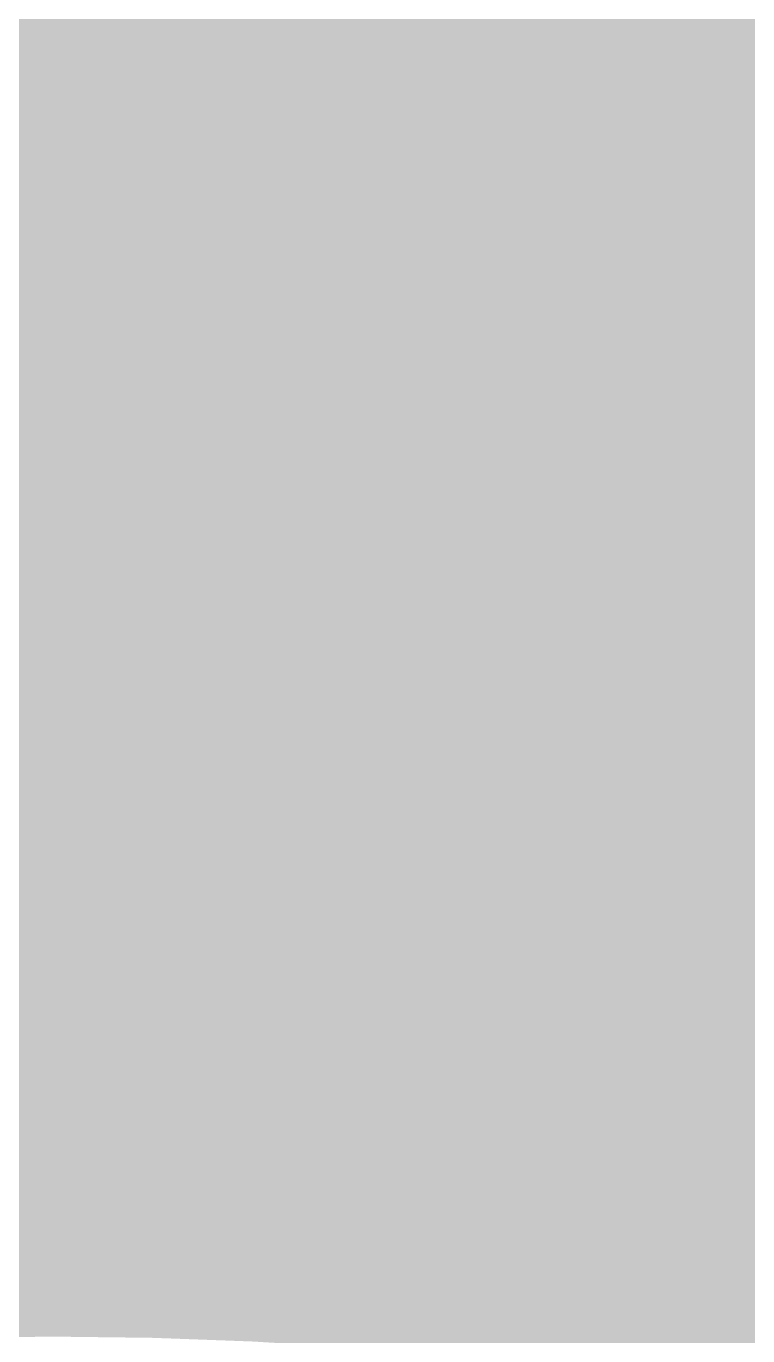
# Model space of a CAD drawing. Header units: inches. Extents: x -266 to 784, y -170 to 213.
# Drawn here: x -0.37 to 9.56, y 56.01 to 74.03 of the extents above; entities that cross this region are included whole.
import ezdxf

# ---------------------------------------------------------------- set-up
doc = ezdxf.new("R2010")
doc.units = ezdxf.units.IN
doc.header["$MEASUREMENT"] = 0

msp = doc.modelspace()

# ---------------------------------------------------------------- linework, layer by layer
at = {"color": 72, "true_color": 0x5dbc00}
msp.add_solid([(-1.816051, 73.977713), (-1.840592, 74.977411), (0, 74), (0, 75)], dxfattribs=at)
at = {"color": 72, "true_color": 0x62bc00}
msp.add_solid([(0, 74), (0, 75), (1.816051, 73.977713), (1.840592, 74.977411)], dxfattribs=at)
at = {"color": 72, "true_color": 0x66bc00}
msp.add_solid([(1.816051, 73.977713), (1.840592, 74.977411), (3.631008, 73.910864), (3.680076, 74.909659)], dxfattribs=at)
at = {"color": 72, "true_color": 0x6abc00}
msp.add_solid([(3.631008, 73.910864), (3.680076, 74.909659), (5.443778, 73.799494), (5.517342, 74.796784)], dxfattribs=at)
at = {"color": 72, "true_color": 0x6fbc00}
msp.add_solid([(5.443778, 73.799494), (5.517342, 74.796784), (7.253268, 73.64367), (7.351286, 74.638855)], dxfattribs=at)
at = {"color": 72, "true_color": 0x73bc00}
msp.add_solid([(7.253268, 73.64367), (7.351286, 74.638855), (9.05839, 73.443486), (9.180801, 74.435965)], dxfattribs=at)
at = {"color": 72, "true_color": 0x78bc00}
msp.add_solid([(9.05839, 73.443486), (9.180801, 74.435965), (10.858055, 73.199062), (11.004786, 74.188238)], dxfattribs=at)
at = {"color": 72, "true_color": 0x5bb700}
msp.add_solid([(-1.79151, 72.978014), (-1.816051, 73.977713), (0, 73), (0, 74)], dxfattribs=at)
at = {"color": 72, "true_color": 0x5fb700}
msp.add_solid([(0, 73), (0, 74), (1.79151, 72.978014), (1.816051, 73.977713)], dxfattribs=at)
at = {"color": 72, "true_color": 0x64b700}
msp.add_solid([(1.79151, 72.978014), (1.816051, 73.977713), (3.58194, 72.912068), (3.631008, 73.910864)], dxfattribs=at)
at = {"color": 72, "true_color": 0x68b700}
msp.add_solid([(3.58194, 72.912068), (3.631008, 73.910864), (5.370213, 72.802203), (5.443778, 73.799494)], dxfattribs=at)
at = {"color": 72, "true_color": 0x6cb700}
msp.add_solid([(5.370213, 72.802203), (5.443778, 73.799494), (7.155251, 72.648485), (7.253268, 73.64367)], dxfattribs=at)
at = {"color": 72, "true_color": 0x71b700}
msp.add_solid([(7.155251, 72.648485), (7.253268, 73.64367), (8.935979, 72.451006), (9.05839, 73.443486)], dxfattribs=at)
at = {"color": 72, "true_color": 0x75b700}
msp.add_solid([(8.935979, 72.451006), (9.05839, 73.443486), (10.711325, 72.209885), (10.858055, 73.199062)], dxfattribs=at)
at = {"color": 72, "true_color": 0x59b300}
msp.add_solid([(-1.766968, 71.978315), (-1.79151, 72.978014), (0, 72), (0, 73)], dxfattribs=at)
at = {"color": 72, "true_color": 0x5db300}
msp.add_solid([(0, 72), (0, 73), (1.766968, 71.978315), (1.79151, 72.978014)], dxfattribs=at)
at = {"color": 72, "true_color": 0x61b300}
msp.add_solid([(1.766968, 71.978315), (1.79151, 72.978014), (3.532873, 71.913273), (3.58194, 72.912068)], dxfattribs=at)
at = {"color": 72, "true_color": 0x66b300}
msp.add_solid([(3.532873, 71.913273), (3.58194, 72.912068), (5.296649, 71.804913), (5.370213, 72.802203)], dxfattribs=at)
at = {"color": 72, "true_color": 0x6ab300}
msp.add_solid([(5.296649, 71.804913), (5.370213, 72.802203), (7.057234, 71.6533), (7.155251, 72.648485)], dxfattribs=at)
at = {"color": 72, "true_color": 0x6eb300}
msp.add_solid([(7.057234, 71.6533), (7.155251, 72.648485), (8.813569, 71.458526), (8.935979, 72.451006)], dxfattribs=at)
at = {"color": 64, "true_color": 0x72b300}
msp.add_solid([(8.813569, 71.458526), (8.935979, 72.451006), (10.564594, 71.220709), (10.711325, 72.209885)], dxfattribs=at)
at = {"color": 74, "true_color": 0x57af00}
msp.add_solid([(-1.742427, 70.978616), (-1.766968, 71.978315), (0, 71), (0, 72)], dxfattribs=at)
at = {"color": 74, "true_color": 0x5baf00}
msp.add_solid([(0, 71), (0, 72), (1.742427, 70.978616), (1.766968, 71.978315)], dxfattribs=at)
at = {"color": 64, "true_color": 0x5faf00}
msp.add_solid([(1.742427, 70.978616), (1.766968, 71.978315), (3.483805, 70.914477), (3.532873, 71.913273)], dxfattribs=at)
at = {"color": 64, "true_color": 0x63af00}
msp.add_solid([(3.483805, 70.914477), (3.532873, 71.913273), (5.223084, 70.807622), (5.296649, 71.804913)], dxfattribs=at)
at = {"color": 64, "true_color": 0x67af00}
msp.add_solid([(5.223084, 70.807622), (5.296649, 71.804913), (6.959217, 70.658116), (7.057234, 71.6533)], dxfattribs=at)
at = {"color": 64, "true_color": 0x6baf00}
msp.add_solid([(6.959217, 70.658116), (7.057234, 71.6533), (8.691158, 70.466047), (8.813569, 71.458526)], dxfattribs=at)
at = {"color": 64, "true_color": 0x6faf00}
msp.add_solid([(8.691158, 70.466047), (8.813569, 71.458526), (10.417864, 70.231532), (10.564594, 71.220709)], dxfattribs=at)
at = {"color": 74, "true_color": 0x55ab00}
msp.add_solid([(-1.717886, 69.978917), (-1.742427, 70.978616), (0, 70), (0, 71)], dxfattribs=at)
at = {"color": 74, "true_color": 0x59ab00}
msp.add_solid([(0, 70), (0, 71), (1.717886, 69.978917), (1.742427, 70.978616)], dxfattribs=at)
at = {"color": 74, "true_color": 0x5dab00}
msp.add_solid([(1.717886, 69.978917), (1.742427, 70.978616), (3.434737, 69.915682), (3.483805, 70.914477)], dxfattribs=at)
at = {"color": 64, "true_color": 0x61ab00}
msp.add_solid([(3.434737, 69.915682), (3.483805, 70.914477), (5.149519, 69.810332), (5.223084, 70.807622)], dxfattribs=at)
at = {"color": 64, "true_color": 0x65ab00}
msp.add_solid([(5.149519, 69.810332), (5.223084, 70.807622), (6.8612, 69.662931), (6.959217, 70.658116)], dxfattribs=at)
at = {"color": 64, "true_color": 0x69ab00}
msp.add_solid([(6.8612, 69.662931), (6.959217, 70.658116), (8.568747, 69.473567), (8.691158, 70.466047)], dxfattribs=at)
at = {"color": 64, "true_color": 0x6dab00}
msp.add_solid([(8.568747, 69.473567), (8.691158, 70.466047), (10.271133, 69.242356), (10.417864, 70.231532)], dxfattribs=at)
at = {"color": 74, "true_color": 0x53a600}
msp.add_solid([(-1.693345, 68.979218), (-1.717886, 69.978917), (0, 69), (0, 70)], dxfattribs=at)
at = {"color": 74, "true_color": 0x56a600}
msp.add_solid([(0, 69), (0, 70), (1.693345, 68.979218), (1.717886, 69.978917)], dxfattribs=at)
at = {"color": 74, "true_color": 0x5aa600}
msp.add_solid([(1.693345, 68.979218), (1.717886, 69.978917), (3.38567, 68.916886), (3.434737, 69.915682)], dxfattribs=at)
at = {"color": 74, "true_color": 0x5ea600}
msp.add_solid([(3.38567, 68.916886), (3.434737, 69.915682), (5.075955, 68.813042), (5.149519, 69.810332)], dxfattribs=at)
at = {"color": 64, "true_color": 0x62a600}
msp.add_solid([(5.075955, 68.813042), (5.149519, 69.810332), (6.763183, 68.667746), (6.8612, 69.662931)], dxfattribs=at)
at = {"color": 64, "true_color": 0x66a600}
msp.add_solid([(6.763183, 68.667746), (6.8612, 69.662931), (8.446337, 68.481088), (8.568747, 69.473567)], dxfattribs=at)
at = {"color": 64, "true_color": 0x6aa600}
msp.add_solid([(8.446337, 68.481088), (8.568747, 69.473567), (10.124403, 68.253179), (10.271133, 69.242356)], dxfattribs=at)
at = {"color": 74, "true_color": 0x50a200}
msp.add_solid([(-1.668804, 67.97952), (-1.693345, 68.979218), (0, 68), (0, 69)], dxfattribs=at)
at = {"color": 74, "true_color": 0x54a200}
msp.add_solid([(0, 68), (0, 69), (1.668804, 67.97952), (1.693345, 68.979218)], dxfattribs=at)
at = {"color": 74, "true_color": 0x58a200}
msp.add_solid([(1.668804, 67.97952), (1.693345, 68.979218), (3.336602, 67.918091), (3.38567, 68.916886)], dxfattribs=at)
at = {"color": 74, "true_color": 0x5ca200}
msp.add_solid([(3.336602, 67.918091), (3.38567, 68.916886), (5.00239, 67.815751), (5.075955, 68.813042)], dxfattribs=at)
at = {"color": 64, "true_color": 0x60a200}
msp.add_solid([(5.00239, 67.815751), (5.075955, 68.813042), (6.665166, 67.672561), (6.763183, 68.667746)], dxfattribs=at)
at = {"color": 64, "true_color": 0x63a200}
msp.add_solid([(6.665166, 67.672561), (6.763183, 68.667746), (8.323926, 67.488608), (8.446337, 68.481088)], dxfattribs=at)
at = {"color": 64, "true_color": 0x67a200}
msp.add_solid([(8.323926, 67.488608), (8.446337, 68.481088), (9.977672, 67.264003), (10.124403, 68.253179)], dxfattribs=at)
at = {"color": 74, "true_color": 0x4e9e00}
msp.add_solid([(-1.644262, 66.979821), (-1.668804, 67.97952), (0, 67), (0, 68)], dxfattribs=at)
at = {"color": 74, "true_color": 0x529e00}
msp.add_solid([(0, 67), (0, 68), (1.644262, 66.979821), (1.668804, 67.97952)], dxfattribs=at)
at = {"color": 74, "true_color": 0x569e00}
msp.add_solid([(1.644262, 66.979821), (1.668804, 67.97952), (3.287534, 66.919296), (3.336602, 67.918091)], dxfattribs=at)
at = {"color": 74, "true_color": 0x599e00}
msp.add_solid([(3.287534, 66.919296), (3.336602, 67.918091), (4.928826, 66.818461), (5.00239, 67.815751)], dxfattribs=at)
at = {"color": 74, "true_color": 0x5d9e00}
msp.add_solid([(4.928826, 66.818461), (5.00239, 67.815751), (6.567148, 66.677377), (6.665166, 67.672561)], dxfattribs=at)
at = {"color": 64, "true_color": 0x619e00}
msp.add_solid([(6.567148, 66.677377), (6.665166, 67.672561), (8.201515, 66.496129), (8.323926, 67.488608)], dxfattribs=at)
at = {"color": 64, "true_color": 0x659e00}
msp.add_solid([(8.201515, 66.496129), (8.323926, 67.488608), (9.830942, 66.274826), (9.977672, 67.264003)], dxfattribs=at)
at = {"color": 74, "true_color": 0x4c9a00}
msp.add_solid([(-1.619721, 65.980122), (-1.644262, 66.979821), (0, 66), (0, 67)], dxfattribs=at)
at = {"color": 74, "true_color": 0x509a00}
msp.add_solid([(0, 66), (0, 67), (1.619721, 65.980122), (1.644262, 66.979821)], dxfattribs=at)
at = {"color": 74, "true_color": 0x539a00}
msp.add_solid([(1.619721, 65.980122), (1.644262, 66.979821), (3.238467, 65.9205), (3.287534, 66.919296)], dxfattribs=at)
at = {"color": 74, "true_color": 0x579a00}
msp.add_solid([(3.238467, 65.9205), (3.287534, 66.919296), (4.855261, 65.82117), (4.928826, 66.818461)], dxfattribs=at)
at = {"color": 74, "true_color": 0x5b9a00}
msp.add_solid([(4.855261, 65.82117), (4.928826, 66.818461), (6.469131, 65.682192), (6.567148, 66.677377)], dxfattribs=at)
at = {"color": 74, "true_color": 0x5e9a00}
msp.add_solid([(6.469131, 65.682192), (6.567148, 66.677377), (8.079105, 65.503649), (8.201515, 66.496129)], dxfattribs=at)
at = {"color": 64, "true_color": 0x629a00}
msp.add_solid([(8.079105, 65.503649), (8.201515, 66.496129), (9.684211, 65.28565), (9.830942, 66.274826)], dxfattribs=at)
at = {"color": 74, "true_color": 0x4a9500}
msp.add_solid([(-1.59518, 64.980423), (-1.619721, 65.980122), (0, 65), (0, 66)], dxfattribs=at)
at = {"color": 74, "true_color": 0x4e9500}
msp.add_solid([(0, 65), (0, 66), (1.59518, 64.980423), (1.619721, 65.980122)], dxfattribs=at)
at = {"color": 74, "true_color": 0x519500}
msp.add_solid([(1.59518, 64.980423), (1.619721, 65.980122), (3.189399, 64.921705), (3.238467, 65.9205)], dxfattribs=at)
at = {"color": 74, "true_color": 0x559500}
msp.add_solid([(3.189399, 64.921705), (3.238467, 65.9205), (4.781697, 64.82388), (4.855261, 65.82117)], dxfattribs=at)
at = {"color": 74, "true_color": 0x589500}
msp.add_solid([(4.781697, 64.82388), (4.855261, 65.82117), (6.371114, 64.687007), (6.469131, 65.682192)], dxfattribs=at)
at = {"color": 74, "true_color": 0x5c9500}
msp.add_solid([(6.371114, 64.687007), (6.469131, 65.682192), (7.956694, 64.51117), (8.079105, 65.503649)], dxfattribs=at)
at = {"color": 64, "true_color": 0x5f9500}
msp.add_solid([(7.956694, 64.51117), (8.079105, 65.503649), (9.537481, 64.296473), (9.684211, 65.28565)], dxfattribs=at)
at = {"color": 64, "true_color": 0x639500}
msp.add_solid([(9.537481, 64.296473), (9.684211, 65.28565), (11.112523, 64.043047), (11.283485, 65.028324)], dxfattribs=at)
at = {"color": 74, "true_color": 0x489100}
msp.add_solid([(-1.570639, 63.980724), (-1.59518, 64.980423), (0, 64), (0, 65)], dxfattribs=at)
at = {"color": 74, "true_color": 0x4b9100}
msp.add_solid([(0, 64), (0, 65), (1.570639, 63.980724), (1.59518, 64.980423)], dxfattribs=at)
at = {"color": 74, "true_color": 0x4f9100}
msp.add_solid([(1.570639, 63.980724), (1.59518, 64.980423), (3.140331, 63.922909), (3.189399, 64.921705)], dxfattribs=at)
at = {"color": 74, "true_color": 0x529100}
msp.add_solid([(3.140331, 63.922909), (3.189399, 64.921705), (4.708132, 63.826589), (4.781697, 64.82388)], dxfattribs=at)
at = {"color": 74, "true_color": 0x569100}
msp.add_solid([(4.708132, 63.826589), (4.781697, 64.82388), (6.273097, 63.691823), (6.371114, 64.687007)], dxfattribs=at)
at = {"color": 74, "true_color": 0x599100}
msp.add_solid([(6.273097, 63.691823), (6.371114, 64.687007), (7.834283, 63.51869), (7.956694, 64.51117)], dxfattribs=at)
at = {"color": 74, "true_color": 0x5c9100}
msp.add_solid([(7.834283, 63.51869), (7.956694, 64.51117), (9.39075, 63.307297), (9.537481, 64.296473)], dxfattribs=at)
at = {"color": 66, "true_color": 0x609100}
msp.add_solid([(9.39075, 63.307297), (9.537481, 64.296473), (10.941561, 63.057769), (11.112523, 64.043047)], dxfattribs=at)
at = {"color": 74, "true_color": 0x468d00}
msp.add_solid([(-1.546097, 62.981026), (-1.570639, 63.980724), (0, 63), (0, 64)], dxfattribs=at)
at = {"color": 74, "true_color": 0x498d00}
msp.add_solid([(0, 63), (0, 64), (1.546097, 62.981026), (1.570639, 63.980724)], dxfattribs=at)
at = {"color": 74, "true_color": 0x4c8d00}
msp.add_solid([(1.546097, 62.981026), (1.570639, 63.980724), (3.091263, 62.924114), (3.140331, 63.922909)], dxfattribs=at)
at = {"color": 74, "true_color": 0x508d00}
msp.add_solid([(3.091263, 62.924114), (3.140331, 63.922909), (4.634568, 62.829299), (4.708132, 63.826589)], dxfattribs=at)
at = {"color": 74, "true_color": 0x538d00}
msp.add_solid([(4.634568, 62.829299), (4.708132, 63.826589), (6.17508, 62.696638), (6.273097, 63.691823)], dxfattribs=at)
at = {"color": 74, "true_color": 0x568d00}
msp.add_solid([(6.17508, 62.696638), (6.273097, 63.691823), (7.711873, 62.526211), (7.834283, 63.51869)], dxfattribs=at)
at = {"color": 66, "true_color": 0x5a8d00}
msp.add_solid([(7.711873, 62.526211), (7.834283, 63.51869), (9.24402, 62.31812), (9.39075, 63.307297)], dxfattribs=at)
at = {"color": 66, "true_color": 0x5d8d00}
msp.add_solid([(9.24402, 62.31812), (9.39075, 63.307297), (10.770599, 62.072491), (10.941561, 63.057769)], dxfattribs=at)
at = {"color": 76, "true_color": 0x448900}
msp.add_solid([(-1.521556, 61.981327), (-1.546097, 62.981026), (0, 62), (0, 63)], dxfattribs=at)
at = {"color": 76, "true_color": 0x478900}
msp.add_solid([(0, 62), (0, 63), (1.521556, 61.981327), (1.546097, 62.981026)], dxfattribs=at)
at = {"color": 76, "true_color": 0x4a8900}
msp.add_solid([(1.521556, 61.981327), (1.546097, 62.981026), (3.042196, 61.925318), (3.091263, 62.924114)], dxfattribs=at)
at = {"color": 74, "true_color": 0x4d8900}
msp.add_solid([(3.042196, 61.925318), (3.091263, 62.924114), (4.561003, 61.832008), (4.634568, 62.829299)], dxfattribs=at)
at = {"color": 74, "true_color": 0x518900}
msp.add_solid([(4.561003, 61.832008), (4.634568, 62.829299), (6.077063, 61.701453), (6.17508, 62.696638)], dxfattribs=at)
at = {"color": 66, "true_color": 0x548900}
msp.add_solid([(6.077063, 61.701453), (6.17508, 62.696638), (7.589462, 61.533731), (7.711873, 62.526211)], dxfattribs=at)
at = {"color": 66, "true_color": 0x578900}
msp.add_solid([(7.589462, 61.533731), (7.711873, 62.526211), (9.097289, 61.328944), (9.24402, 62.31812)], dxfattribs=at)
at = {"color": 66, "true_color": 0x5a8900}
msp.add_solid([(9.097289, 61.328944), (9.24402, 62.31812), (10.599637, 61.087214), (10.770599, 62.072491)], dxfattribs=at)
at = {"color": 76, "true_color": 0x428400}
msp.add_solid([(-1.497015, 60.981628), (-1.521556, 61.981327), (0, 61), (0, 62)], dxfattribs=at)
at = {"color": 76, "true_color": 0x458400}
msp.add_solid([(0, 61), (0, 62), (1.497015, 60.981628), (1.521556, 61.981327)], dxfattribs=at)
at = {"color": 76, "true_color": 0x488400}
msp.add_solid([(1.497015, 60.981628), (1.521556, 61.981327), (2.993128, 60.926523), (3.042196, 61.925318)], dxfattribs=at)
at = {"color": 76, "true_color": 0x4b8400}
msp.add_solid([(2.993128, 60.926523), (3.042196, 61.925318), (4.487438, 60.834718), (4.561003, 61.832008)], dxfattribs=at)
at = {"color": 76, "true_color": 0x4e8400}
msp.add_solid([(4.487438, 60.834718), (4.561003, 61.832008), (5.979046, 60.706268), (6.077063, 61.701453)], dxfattribs=at)
at = {"color": 66, "true_color": 0x518400}
msp.add_solid([(5.979046, 60.706268), (6.077063, 61.701453), (7.467051, 60.541252), (7.589462, 61.533731)], dxfattribs=at)
at = {"color": 66, "true_color": 0x548400}
msp.add_solid([(7.467051, 60.541252), (7.589462, 61.533731), (8.950559, 60.339767), (9.097289, 61.328944)], dxfattribs=at)
at = {"color": 66, "true_color": 0x578400}
msp.add_solid([(8.950559, 60.339767), (9.097289, 61.328944), (10.428675, 60.101936), (10.599637, 61.087214)], dxfattribs=at)
at = {"color": 76, "true_color": 0x408000}
msp.add_solid([(-1.472474, 59.981929), (-1.497015, 60.981628), (0, 60), (0, 61)], dxfattribs=at)
at = {"color": 76, "true_color": 0x438000}
msp.add_solid([(0, 60), (0, 61), (1.472474, 59.981929), (1.497015, 60.981628)], dxfattribs=at)
at = {"color": 76, "true_color": 0x468000}
msp.add_solid([(1.472474, 59.981929), (1.497015, 60.981628), (2.94406, 59.927727), (2.993128, 60.926523)], dxfattribs=at)
at = {"color": 76, "true_color": 0x488000}
msp.add_solid([(2.94406, 59.927727), (2.993128, 60.926523), (4.413874, 59.837427), (4.487438, 60.834718)], dxfattribs=at)
at = {"color": 76, "true_color": 0x4b8000}
msp.add_solid([(4.413874, 59.837427), (4.487438, 60.834718), (5.881028, 59.711084), (5.979046, 60.706268)], dxfattribs=at)
at = {"color": 76, "true_color": 0x4e8000}
msp.add_solid([(5.881028, 59.711084), (5.979046, 60.706268), (7.344641, 59.548772), (7.467051, 60.541252)], dxfattribs=at)
at = {"color": 66, "true_color": 0x528000}
msp.add_solid([(7.344641, 59.548772), (7.467051, 60.541252), (8.803828, 59.350591), (8.950559, 60.339767)], dxfattribs=at)
at = {"color": 66, "true_color": 0x558000}
msp.add_solid([(8.803828, 59.350591), (8.950559, 60.339767), (10.257713, 59.116659), (10.428675, 60.101936)], dxfattribs=at)
at = {"color": 76, "true_color": 0x3d7c00}
msp.add_solid([(-1.447932, 58.98223), (-1.472474, 59.981929), (0, 59), (0, 60)], dxfattribs=at)
at = {"color": 76, "true_color": 0x407c00}
msp.add_solid([(0, 59), (0, 60), (1.447932, 58.98223), (1.472474, 59.981929)], dxfattribs=at)
at = {"color": 76, "true_color": 0x437c00}
msp.add_solid([(1.447932, 58.98223), (1.472474, 59.981929), (2.894993, 58.928932), (2.94406, 59.927727)], dxfattribs=at)
at = {"color": 76, "true_color": 0x467c00}
msp.add_solid([(2.894993, 58.928932), (2.94406, 59.927727), (4.340309, 58.840137), (4.413874, 59.837427)], dxfattribs=at)
at = {"color": 76, "true_color": 0x497c00}
msp.add_solid([(4.340309, 58.840137), (4.413874, 59.837427), (5.783011, 58.715899), (5.881028, 59.711084)], dxfattribs=at)
at = {"color": 76, "true_color": 0x4c7c00}
msp.add_solid([(5.783011, 58.715899), (5.881028, 59.711084), (7.22223, 58.556293), (7.344641, 59.548772)], dxfattribs=at)
at = {"color": 66, "true_color": 0x4f7c00}
msp.add_solid([(7.22223, 58.556293), (7.344641, 59.548772), (8.657098, 58.361414), (8.803828, 59.350591)], dxfattribs=at)
at = {"color": 66, "true_color": 0x527c00}
msp.add_solid([(8.657098, 58.361414), (8.803828, 59.350591), (10.086751, 58.131381), (10.257713, 59.116659)], dxfattribs=at)
at = {"color": 76, "true_color": 0x3b7700}
msp.add_solid([(-1.423391, 57.982531), (-1.447932, 58.98223), (0, 58), (0, 59)], dxfattribs=at)
at = {"color": 76, "true_color": 0x3e7700}
msp.add_solid([(0, 58), (0, 59), (1.423391, 57.982531), (1.447932, 58.98223)], dxfattribs=at)
at = {"color": 76, "true_color": 0x417700}
msp.add_solid([(1.423391, 57.982531), (1.447932, 58.98223), (2.845925, 57.930136), (2.894993, 58.928932)], dxfattribs=at)
at = {"color": 76, "true_color": 0x447700}
msp.add_solid([(2.845925, 57.930136), (2.894993, 58.928932), (4.266745, 57.842846), (4.340309, 58.840137)], dxfattribs=at)
at = {"color": 76, "true_color": 0x467700}
msp.add_solid([(4.266745, 57.842846), (4.340309, 58.840137), (5.684994, 57.720714), (5.783011, 58.715899)], dxfattribs=at)
at = {"color": 76, "true_color": 0x497700}
msp.add_solid([(5.684994, 57.720714), (5.783011, 58.715899), (7.099819, 57.563813), (7.22223, 58.556293)], dxfattribs=at)
at = {"color": 76, "true_color": 0x4c7700}
msp.add_solid([(7.099819, 57.563813), (7.22223, 58.556293), (8.510368, 57.372238), (8.657098, 58.361414)], dxfattribs=at)
at = {"color": 66, "true_color": 0x4f7700}
msp.add_solid([(8.510368, 57.372238), (8.657098, 58.361414), (9.91579, 57.146103), (10.086751, 58.131381)], dxfattribs=at)
at = {"color": 76, "true_color": 0x397300}
msp.add_solid([(-1.39885, 56.982833), (-1.423391, 57.982531), (0, 57), (0, 58)], dxfattribs=at)
at = {"color": 76, "true_color": 0x3c7300}
msp.add_solid([(0, 57), (0, 58), (1.39885, 56.982833), (1.423391, 57.982531)], dxfattribs=at)
at = {"color": 76, "true_color": 0x3f7300}
msp.add_solid([(1.39885, 56.982833), (1.423391, 57.982531), (2.796857, 56.931341), (2.845925, 57.930136)], dxfattribs=at)
at = {"color": 76, "true_color": 0x417300}
msp.add_solid([(2.796857, 56.931341), (2.845925, 57.930136), (4.19318, 56.845556), (4.266745, 57.842846)], dxfattribs=at)
at = {"color": 76, "true_color": 0x447300}
msp.add_solid([(4.19318, 56.845556), (4.266745, 57.842846), (5.586977, 56.725529), (5.684994, 57.720714)], dxfattribs=at)
at = {"color": 76, "true_color": 0x477300}
msp.add_solid([(5.586977, 56.725529), (5.684994, 57.720714), (6.977408, 56.571333), (7.099819, 57.563813)], dxfattribs=at)
at = {"color": 76, "true_color": 0x497300}
msp.add_solid([(6.977408, 56.571333), (7.099819, 57.563813), (8.363637, 56.383061), (8.510368, 57.372238)], dxfattribs=at)
at = {"color": 76, "true_color": 0x4c7300}
msp.add_solid([(8.363637, 56.383061), (8.510368, 57.372238), (9.744828, 56.160826), (9.91579, 57.146103)], dxfattribs=at)
at = {"color": 76, "true_color": 0x376f00}
msp.add_solid([(-1.374309, 55.983134), (-1.39885, 56.982833), (0, 56), (0, 57)], dxfattribs=at)
at = {"color": 76, "true_color": 0x3a6f00}
msp.add_solid([(0, 56), (0, 57), (1.374309, 55.983134), (1.39885, 56.982833)], dxfattribs=at)
at = {"color": 76, "true_color": 0x3c6f00}
msp.add_solid([(1.374309, 55.983134), (1.39885, 56.982833), (2.74779, 55.932546), (2.796857, 56.931341)], dxfattribs=at)
at = {"color": 76, "true_color": 0x3f6f00}
msp.add_solid([(2.74779, 55.932546), (2.796857, 56.931341), (4.119616, 55.848266), (4.19318, 56.845556)], dxfattribs=at)
at = {"color": 76, "true_color": 0x416f00}
msp.add_solid([(4.119616, 55.848266), (4.19318, 56.845556), (5.48896, 55.730345), (5.586977, 56.725529)], dxfattribs=at)
at = {"color": 76, "true_color": 0x446f00}
msp.add_solid([(5.48896, 55.730345), (5.586977, 56.725529), (6.854998, 55.578854), (6.977408, 56.571333)], dxfattribs=at)
at = {"color": 76, "true_color": 0x476f00}
msp.add_solid([(6.854998, 55.578854), (6.977408, 56.571333), (8.216907, 55.393885), (8.363637, 56.383061)], dxfattribs=at)
at = {"color": 76, "true_color": 0x496f00}
msp.add_solid([(8.216907, 55.393885), (8.363637, 56.383061), (9.573866, 55.175548), (9.744828, 56.160826)], dxfattribs=at)

doc.saveas('drawing.dxf')
